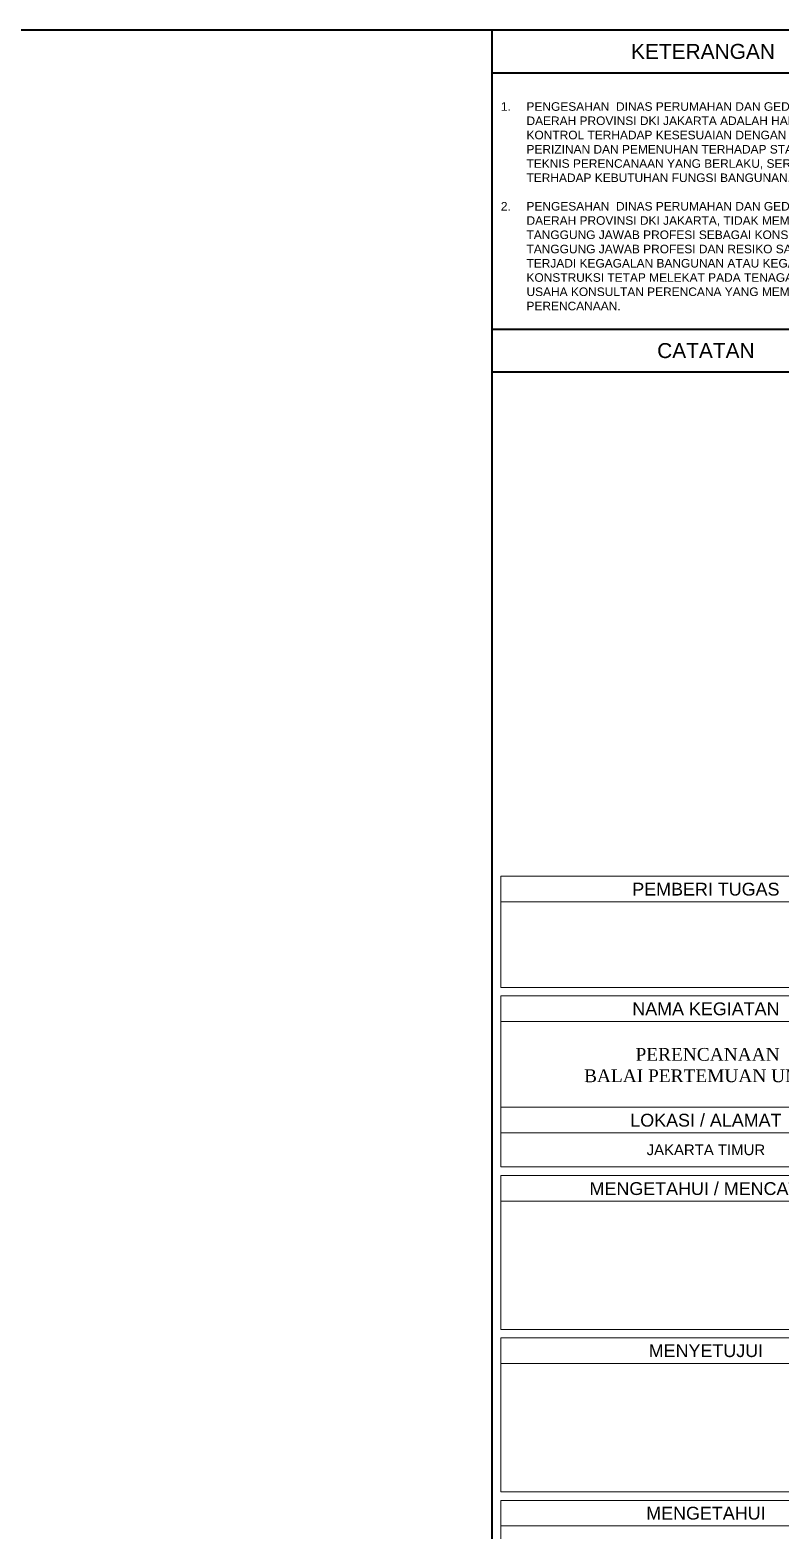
# Model space of a CAD drawing. Header units: inches. Extents: x 249 to 1192, y -18 to 440.
# Drawn here: x 311.39 to 328.95, y 189.37 to 224.49 of the extents above; entities that cross this region are included whole.
import ezdxf
from ezdxf.enums import TextEntityAlignment as Align

# ---------------------------------------------------------------- set-up
doc = ezdxf.new("R2010")
doc.units = ezdxf.units.IN
doc.header["$MEASUREMENT"] = 0
doc.layers.add('GRS KOP', color=1, linetype='Continuous', lineweight=40)
doc.layers.add('KOP', color=7, linetype='Continuous', lineweight=20)
doc.styles.add('R', font='romantic.ttf')
doc.styles.get("Standard").update_dxf_attribs({"font": 'arial.ttf'})

# ---------------------------------------------------------------- blocks, each defined once
blk = doc.blocks.new('KOP-ARS')
at = {"layer": 'GRS KOP'}
for p, q in [((83, 54), (1, 54)), ((73, 1), (73, 54)), ((73, 53), (83, 53)), ((73, 47), (83, 47)), ((73, 46), (83, 46))]:
    blk.add_line(p, q, dxfattribs=at)
at = {"layer": 'KOP'}
for p, q in [((73.2, 31.6), (73.2, 34.2)), ((82.8, 34.2), (73.2, 34.2)), ((82.8, 33.6), (73.2, 33.6)), ((82.8, 31.6), (73.2, 31.6)), ((73.2, 27.4), (73.2, 31.4)), ((82.8, 31.4), (73.2, 31.4)), ((82.8, 30.8), (73.2, 30.8)), ((82.8, 28.8), (73.2, 28.8)), ((82.8, 28.2), (73.2, 28.2)), ((82.8, 27.4), (73.2, 27.4)), ((73.2, 23.6), (73.2, 27.2)), ((82.8, 27.2), (73.2, 27.2)), ((82.8, 26.6), (73.2, 26.6)), ((82.8, 23.6), (73.2, 23.6)), ((73.2, 19.8), (73.2, 23.4)), ((82.8, 23.4), (73.2, 23.4)), ((82.8, 22.8), (73.2, 22.8)), ((82.8, 19.8), (73.2, 19.8)), ((73.2, 16), (73.2, 19.6)), ((82.8, 19.6), (73.2, 19.6)), ((82.8, 19), (73.2, 19))]:
    blk.add_line(p, q, dxfattribs=at)
for s, height, p in [('KETERANGAN ', 0.35, (78, 53.5)), ('CATATAN', 0.35, (78, 46.5)), ('PEMBERI TUGAS', 0.3, (78, 33.9)), ('NAMA KEGIATAN', 0.3, (78, 31.1)), ('LOKASI / ALAMAT', 0.3, (78, 28.5)), ('JAKARTA TIMUR', 0.25, (78, 27.8)), ('MENGETAHUI / MENCATAT', 0.3, (78, 26.9)), ('MENYETUJUI', 0.3, (78, 23.1)), ('MENGETAHUI', 0.3, (78, 19.3))]:
    blk.add_text(s, height=height, dxfattribs=at).set_placement(p, align=Align.MIDDLE)
at = {"layer": 'KOP', "insert": (73.2, 49.875), "char_height": 0.2, "width": 9.6, "attachment_point": 4}
blk.add_mtext('\\pi-0.6,l0.6,t0.6;1.^IPENGESAHAN  DINAS PERUMAHAN DAN GEDUNG PEMERINTAH DAERAH PROVINSI DKI JAKARTA ADALAH HANYA SEBATAS KONTROL TERHADAP KESESUAIAN DENGAN REGULASI PERIZINAN DAN PEMENUHAN TERHADAP STANDAR DAN KAIDAH TEKNIS PERENCANAAN YANG BERLAKU, SERTA PEMENUHAN TERHADAP KEBUTUHAN FUNGSI BANGUNAN.\\P\\P2.^IPENGESAHAN  DINAS PERUMAHAN DAN GEDUNG PEMERINTAH DAERAH PROVINSI DKI JAKARTA, TIDAK MEMINDAHKAN TANGGUNG JAWAB PROFESI SEBAGAI KONSULTAN PERENCANA. TANGGUNG JAWAB PROFESI DAN RESIKO SANKSI APABILA TERJADI KEGAGALAN BANGUNAN ATAU KEGAGALAN PEKERJAAN KONSTRUKSI TETAP MELEKAT PADA TENAGA AHLI DAN BADAN USAHA KONSULTAN PERENCANA YANG MEMBUAT PRODUK PERENCANAAN.', dxfattribs=at)
at = {"layer": 'KOP', "insert": (73.529, 30.184), "char_height": 0.3, "attachment_point": 1, "style": 'R'}
blk.add_mtext_dynamic_manual_height_columns('\\pi2.8239;PERENCANAAN\\P\\pi1.6183;BALAI PERTEMUAN UMUM', width=8.94019, gutter_width=1.75, heights=[0], dxfattribs=at)
at = {"layer": 'KOP'}
for tag, height, p in [('SUKMA', 0.2, (78, 9.9)), ('1:100', 0.25, (81.3, 5.5)), ('1:100', 0.25, (81.3, 4.9)), ('1:100', 0.25, (81.3, 4.3)), ('AR-01', 0.35, (78.15, 2.7)), ('10', 0.35, (81.3, 2.7)), ('2012', 0.35, (81.3, 1.7))]:
    blk.add_attdef(tag, text='', height=height, dxfattribs=at).set_placement(p, align=Align.MIDDLE)
for p in [(73.7, 5.325), (73.7, 4.725), (73.7, 4.125)]:
    blk.add_attdef('-', p, '', height=0.35, dxfattribs=at)

msp = doc.modelspace()

# ---------------------------------------------------------------- block references
at = {"layer": 'KOP'}
msp.add_blockref('KOP-ARS', (249.2179, 170.4885), dxfattribs=at)

doc.saveas('drawing.dxf')
